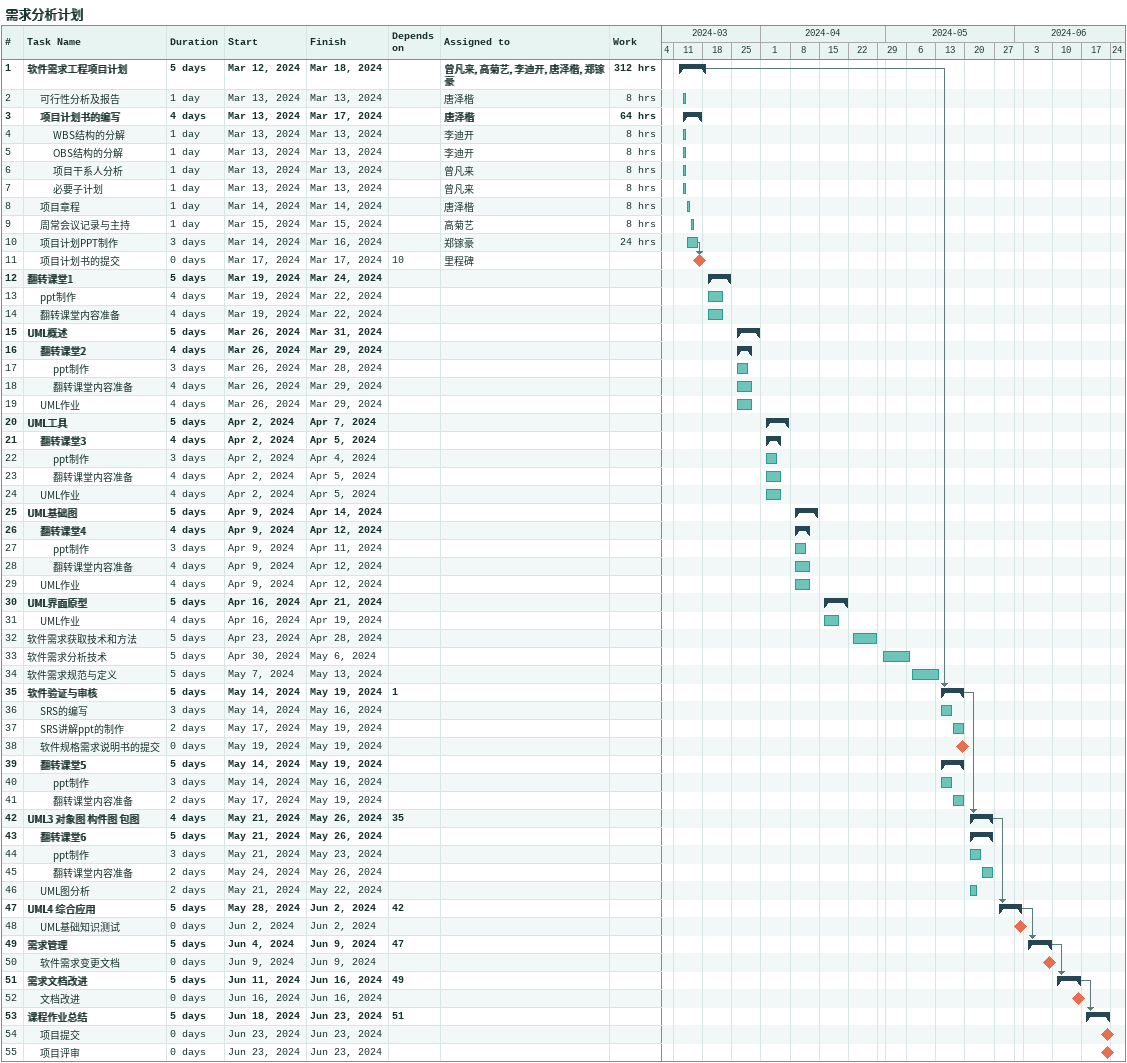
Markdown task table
需求分析计划

| ID | Level | Task | Duration | Start | Finish | Predecessors | Resources | Work (h) |
|---|---|---|---|---|---|---|---|---|
| 1 | 1 | **软件需求工程项目计划** | 5d | 2024-03-12 | 2024-03-18 |  | 曾凡来, 高菊艺, 李迪开, 唐泽楷, 郑镓豪 | 312 |
| 2 | 2 | 可行性分析及报告 | 1d | 2024-03-13 | 2024-03-13 |  | 唐泽楷 | 8 |
| 3 | 2 | **项目计划书的编写** | 4d | 2024-03-13 | 2024-03-17 |  | 唐泽楷 | 64 |
| 4 | 3 | WBS结构的分解 | 1d | 2024-03-13 | 2024-03-13 |  | 李迪开 | 8 |
| 5 | 3 | OBS结构的分解 | 1d | 2024-03-13 | 2024-03-13 |  | 李迪开 | 8 |
| 6 | 3 | 项目干系人分析 | 1d | 2024-03-13 | 2024-03-13 |  | 曾凡来 | 8 |
| 7 | 3 | 必要子计划 | 1d | 2024-03-13 | 2024-03-13 |  | 曾凡来 | 8 |
| 8 | 2 | 项目章程 | 1d | 2024-03-14 | 2024-03-14 |  | 唐泽楷 | 8 |
| 9 | 2 | 周常会议记录与主持 | 1d | 2024-03-15 | 2024-03-15 |  | 高菊艺 | 8 |
| 10 | 2 | 项目计划PPT制作 | 3d | 2024-03-14 | 2024-03-16 |  | 郑镓豪 | 24 |
| 11 | 2 | 项目计划书的提交 | 0d | 2024-03-17 | 2024-03-17 | 10 | 里程碑 |  |
| 12 | 1 | **翻转课堂1** | 5d | 2024-03-19 | 2024-03-24 |  |  |  |
| 13 | 2 | ppt制作 | 4d | 2024-03-19 | 2024-03-22 |  |  |  |
| 14 | 2 | 翻转课堂内容准备 | 4d | 2024-03-19 | 2024-03-22 |  |  |  |
| 15 | 1 | **UML概述** | 5d | 2024-03-26 | 2024-03-31 |  |  |  |
| 16 | 2 | **翻转课堂2** | 4d | 2024-03-26 | 2024-03-29 |  |  |  |
| 17 | 3 | ppt制作 | 3d | 2024-03-26 | 2024-03-28 |  |  |  |
| 18 | 3 | 翻转课堂内容准备 | 4d | 2024-03-26 | 2024-03-29 |  |  |  |
| 19 | 2 | UML作业 | 4d | 2024-03-26 | 2024-03-29 |  |  |  |
| 20 | 1 | **UML工具** | 5d | 2024-04-02 | 2024-04-07 |  |  |  |
| 21 | 2 | **翻转课堂3** | 4d | 2024-04-02 | 2024-04-05 |  |  |  |
| 22 | 3 | ppt制作 | 3d | 2024-04-02 | 2024-04-04 |  |  |  |
| 23 | 3 | 翻转课堂内容准备 | 4d | 2024-04-02 | 2024-04-05 |  |  |  |
| 24 | 2 | UML作业 | 4d | 2024-04-02 | 2024-04-05 |  |  |  |
| 25 | 1 | **UML基础图** | 5d | 2024-04-09 | 2024-04-14 |  |  |  |
| 26 | 2 | **翻转课堂4** | 4d | 2024-04-09 | 2024-04-12 |  |  |  |
| 27 | 3 | ppt制作 | 3d | 2024-04-09 | 2024-04-11 |  |  |  |
| 28 | 3 | 翻转课堂内容准备 | 4d | 2024-04-09 | 2024-04-12 |  |  |  |
| 29 | 2 | UML作业 | 4d | 2024-04-09 | 2024-04-12 |  |  |  |
| 30 | 1 | **UML界面原型** | 5d | 2024-04-16 | 2024-04-21 |  |  |  |
| 31 | 2 | UML作业 | 4d | 2024-04-16 | 2024-04-19 |  |  |  |
| 32 | 1 | 软件需求获取技术和方法 | 5d | 2024-04-23 | 2024-04-28 |  |  |  |
| 33 | 1 | 软件需求分析技术 | 5d | 2024-04-30 | 2024-05-06 |  |  |  |
| 34 | 1 | 软件需求规范与定义 | 5d | 2024-05-07 | 2024-05-13 |  |  |  |
| 35 | 1 | **软件验证与审核** | 5d | 2024-05-14 | 2024-05-19 | 1 |  |  |
| 36 | 2 | SRS的编写 | 3d | 2024-05-14 | 2024-05-16 |  |  |  |
| 37 | 2 | SRS讲解ppt的制作 | 2d | 2024-05-17 | 2024-05-19 |  |  |  |
| 38 | 2 | 软件规格需求说明书的提交 | 0d | 2024-05-19 | 2024-05-19 |  |  |  |
| 39 | 2 | **翻转课堂5** | 5d | 2024-05-14 | 2024-05-19 |  |  |  |
| 40 | 3 | ppt制作 | 3d | 2024-05-14 | 2024-05-16 |  |  |  |
| 41 | 3 | 翻转课堂内容准备 | 2d | 2024-05-17 | 2024-05-19 |  |  |  |
| 42 | 1 | **UML3 对象图 构件图 包图** | 4d | 2024-05-21 | 2024-05-26 | 35 |  |  |
| 43 | 2 | **翻转课堂6** | 5d | 2024-05-21 | 2024-05-26 |  |  |  |
| 44 | 3 | ppt制作 | 3d | 2024-05-21 | 2024-05-23 |  |  |  |
| 45 | 3 | 翻转课堂内容准备 | 2d | 2024-05-24 | 2024-05-26 |  |  |  |
| 46 | 2 | UML图分析 | 2d | 2024-05-21 | 2024-05-22 |  |  |  |
| 47 | 1 | **UML4 综合应用** | 5d | 2024-05-28 | 2024-06-02 | 42 |  |  |
| 48 | 2 | UML基础知识测试 | 0d | 2024-06-02 | 2024-06-02 |  |  |  |
| 49 | 1 | **需求管理** | 5d | 2024-06-04 | 2024-06-09 | 47 |  |  |
| 50 | 2 | 软件需求变更文档 | 0d | 2024-06-09 | 2024-06-09 |  |  |  |
| 51 | 1 | **需求文档改进** | 5d | 2024-06-11 | 2024-06-16 | 49 |  |  |
| 52 | 2 | 文档改进 | 0d | 2024-06-16 | 2024-06-16 |  |  |  |
| 53 | 1 | **课程作业总结** | 5d | 2024-06-18 | 2024-06-23 | 51 |  |  |
| 54 | 2 | 项目提交 | 0d | 2024-06-23 | 2024-06-23 |  |  |  |
| 55 | 2 | 项目评审 | 0d | 2024-06-23 | 2024-06-23 |  |  |  |
